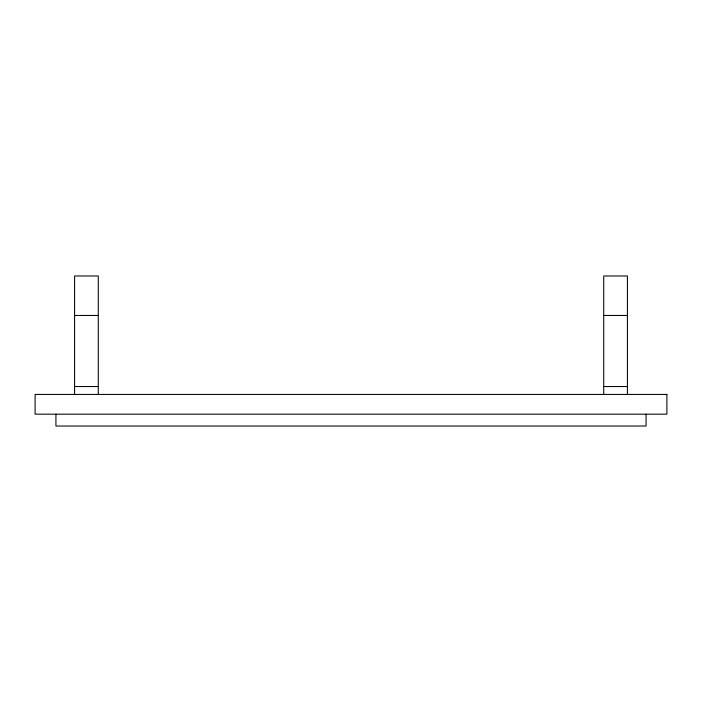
<?xml version="1.0" encoding="UTF-8"?>
<svg xmlns="http://www.w3.org/2000/svg" width="702" height="702" viewBox="0 0 702 702"><rect width="100%" height="100%" fill="white"/><g stroke="black" fill="none" stroke-linecap="round" stroke-linejoin="round"><path stroke-width="1.05" d="M74.587 315.461L98.28 315.461M603.72 315.461L627.412 315.461M74.587 386.539L98.28 386.539M603.72 386.539L627.412 386.539M646.068 414.18L646.068 426.026L55.932 426.026L55.932 414.18M627.412 394.436L627.412 275.974L603.72 275.974L603.72 394.436M98.28 394.436L98.28 275.974L74.587 275.974L74.587 394.436M666.9 394.436L35.1 394.436L35.1 414.18L666.9 414.18L666.9 394.436"/></g></svg>
